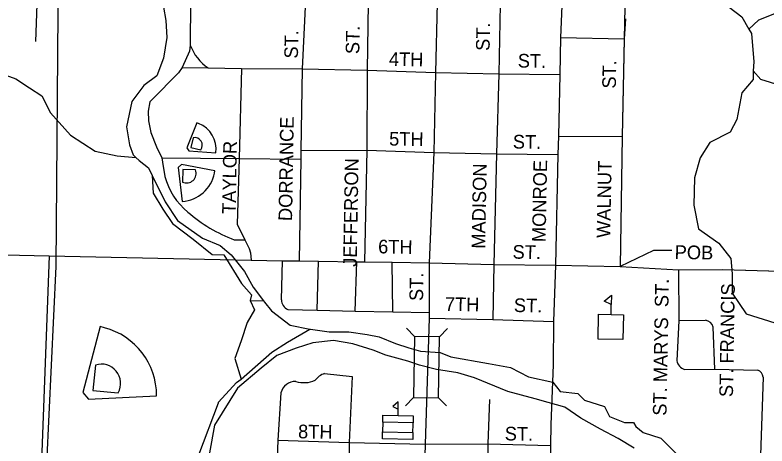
# Model space of a CAD drawing. Extents: x -85.89 to -81.43, y 28.77 to 32.72.
# Drawn here: x -84.45 to -83.717, y 31.08 to 31.5 of the extents above; entities that cross this region are included whole.
import ezdxf

# ---------------------------------------------------------------- set-up
doc = ezdxf.new("R2010")
doc.units = 0
for name, color, linetype in [('PL City Bridges', 7, 'Continuous'), ('PL City City Limits and Fill', 7, 'Continuous'), ('PL City Local Rd Street Names', 7, 'Continuous'), ('PL City Local Roads', 7, 'Continuous'), ('PL City Museum', 7, 'Continuous'), ('PL City Ordinance', 7, 'Continuous'), ('PL City Rivers', 7, 'Continuous'), ('PL City Schools', 7, 'Continuous'), ('PL City Section Lines', 7, 'Continuous'), ('PL City Sports Complex', 7, 'Continuous'), ('PL City Tributaries', 7, 'Continuous')]:
    doc.layers.add(name, color=color, linetype=linetype)

msp = doc.modelspace()

# ---------------------------------------------------------------- linework, layer by layer
at = {"layer": 'PL City Bridges'}
for p, q in [((-84.0685, 31.1946), (-84.06046, 31.18666)), ((-84.02834, 31.19429), (-84.03629, 31.18624)), ((-84.06149, 31.12728), (-84.06943, 31.11923)), ((-84.03732, 31.12687), (-84.02927, 31.11893))]:
    msp.add_line(p, q, dxfattribs=at)
msp.add_lwpolyline([(-84.03732, 31.12687), (-84.03629, 31.18624), (-84.06046, 31.18666), (-84.06149, 31.12728), (-84.03732, 31.12687)], dxfattribs=at)
at = {"layer": 'PL City City Limits and Fill'}
for p, q in [((-83.85806, 31.38138), (-83.86013, 31.2547)), ((-84.42245, 30.99102), (-84.40997, 31.25489))]:
    msp.add_line(p, q, dxfattribs=at)
for points in [[(-84.02556, 31.60344), (-84.00843, 31.64654), (-83.90428, 31.67561), (-83.90804, 31.50841), (-83.85565, 31.50741), (-83.85806, 31.38138)], [(-84.40997, 31.25489), (-84.4076, 31.54399), (-84.29821, 31.54216), (-84.29758, 31.5801), (-84.25657, 31.58626), (-84.26155, 31.59583), (-84.26921, 31.6045), (-84.27754, 31.61849), (-84.27977, 31.63295)], [(-83.86013, 31.2547), (-83.80318, 31.25156), (-83.7605, 31.25185), (-83.42145, 31.24193)]]:
    msp.add_lwpolyline(points, dxfattribs=at)
at = {"layer": 'PL City Local Roads'}
for points in [[(-83.91561, 31.65673), (-83.91594, 31.63301), (-83.91704, 31.50858), (-83.91815, 31.4777), (-83.91903, 31.44174), (-83.92024, 31.38162), (-83.9208, 31.36364), (-83.92311, 31.25597), (-83.92499, 31.20104), (-83.92538, 31.15912)], [(-84.16274, 31.63808), (-84.16605, 31.5994), (-84.16632, 31.57147), (-84.16681, 31.51393), (-84.16995, 31.44716), (-84.17124, 31.36769), (-84.17151, 31.35924), (-84.17297, 31.26011)], [(-84.10067, 31.63688), (-84.10564, 31.5112), (-84.10665, 31.44597), (-84.10698, 31.3681), (-84.10932, 31.25934)], [(-83.9755, 31.63376), (-83.97706, 31.50973), (-83.97844, 31.44229), (-83.98064, 31.36429), (-83.98313, 31.25669), (-83.98413, 31.20323)], [(-84.29509, 31.62806), (-84.28103, 31.59692), (-84.27276, 31.57266), (-84.27285, 31.5429), (-84.27478, 31.53242), (-84.27882, 31.51285), (-84.2791, 31.47022), (-84.27993, 31.46453), (-84.28709, 31.44845), (-84.29049, 31.44321), (-84.31649, 31.41693), (-84.31842, 31.41491), (-84.32008, 31.406), (-84.31998, 31.39654), (-84.3176, 31.38524), (-84.3121, 31.37134), (-84.30685, 31.36061), (-84.30629, 31.35648), (-84.30402, 31.34238)], [(-84.42978, 31.47387), (-84.42843, 31.50989)], [(-84.03855, 31.51129), (-84.04021, 31.44356), (-84.04175, 31.3659), (-84.04616, 31.25845), (-84.04633, 31.21003), (-84.04642, 31.20443), (-84.05008, 31.08171), (-84.05284, 30.99263), (-84.05357, 30.95364), (-84.05658, 30.83244), (-84.05874, 30.75963), (-84.05984, 30.69984), (-84.06183, 30.63961)], [(-83.85491, 31.49604), (-83.8562, 31.47656), (-83.85806, 31.38138), (-83.86013, 31.2547)], [(-83.91815, 31.4777), (-83.8562, 31.47656)], [(-84.28709, 31.44845), (-84.26164, 31.44817), (-84.2293, 31.44753), (-84.16995, 31.44716), (-84.10665, 31.44597), (-84.04021, 31.44356), (-83.97844, 31.44229), (-83.91903, 31.44174)], [(-84.2293, 31.44753), (-84.23132, 31.35997), (-84.23331, 31.29592), (-84.226, 31.28068), (-84.22177, 31.27241), (-84.22039, 31.268), (-84.21966, 31.26084)], [(-83.92024, 31.38162), (-83.85806, 31.38138)], [(-84.17124, 31.36769), (-84.10698, 31.3681), (-84.04175, 31.3659), (-83.98064, 31.36429), (-83.9208, 31.36364)], [(-84.30685, 31.36061), (-84.23132, 31.35997), (-84.17151, 31.35924)], [(-85.83824, 31.29643), (-84.92507, 31.27643), (-84.41665, 31.26518), (-84.21966, 31.26084), (-84.18908, 31.26011), (-84.17297, 31.26011), (-84.15422, 31.25978), (-84.11682, 31.25945), (-84.10932, 31.25934), (-84.08218, 31.25912), (-84.04616, 31.25845), (-83.98313, 31.25669), (-83.92311, 31.25597), (-83.86013, 31.2547), (-83.80318, 31.25156), (-83.7605, 31.25185), (-83.65936, 31.24891), (-83.62782, 31.24792), (-83.60048, 31.24713), (-83.34079, 31.23959), (-83.02993, 31.23297), (-82.92, 31.23082), (-82.05036, 31.20868)], [(-84.23629, 31.28068), (-84.226, 31.28068)], [(-84.41665, 31.26518), (-84.4296, 30.91795), (-84.43079, 30.88566), (-84.43344, 30.82902), (-84.43608, 30.77238), (-84.43687, 30.71283), (-84.43821, 30.60474), (-84.4366, 30.57412)], [(-84.19021, 31.22234), (-84.18908, 31.26011)], [(-84.1553, 31.21214), (-84.15422, 31.25978)], [(-84.11845, 31.21122), (-84.11682, 31.25945)], [(-84.0817, 31.21049), (-84.08218, 31.25912)], [(-83.80318, 31.25156), (-83.803, 31.20231), (-83.80502, 31.1629)], [(-84.18405, 31.21279), (-84.1553, 31.21214), (-84.11845, 31.21122), (-84.0817, 31.21049), (-84.04633, 31.21003)], [(-84.04642, 31.20443), (-83.98413, 31.20323), (-83.92499, 31.20104)], [(-83.803, 31.20231), (-83.777, 31.2024)], [(-83.7679, 31.15463), (-83.76937, 31.1957)], [(-84.14838, 31.15059), (-84.12136, 31.1476)], [(-83.79739, 31.15454), (-83.7679, 31.15463), (-83.72596, 31.15389)], [(-84.12136, 31.1476), (-84.12421, 31.08337), (-84.12606, 30.95495)], [(-83.72086, 31.1471), (-83.72349, 31.06169)], [(-84.1909, 31.13161), (-84.19392, 31.08558), (-84.19855, 30.95627), (-84.20026, 30.83696), (-84.20091, 30.77311), (-84.20301, 30.76515), (-84.20266, 30.70416), (-84.20496, 30.6453), (-84.20643, 30.62166), (-84.20705, 30.51734)], [(-83.98735, 31.12538), (-83.98917, 31.08222), (-83.98867, 30.99097)], [(-83.92763, 31.10099), (-83.92785, 31.08036), (-83.92962, 30.98913)], [(-84.19392, 31.08558), (-84.12421, 31.08337), (-84.05008, 31.08171), (-83.98917, 31.08222), (-83.92785, 31.08036)]]:
    msp.add_lwpolyline(points, dxfattribs=at)
for centre, radius, start, end in [((-84.23763, 31.48511), 0.04406, 199.75519, 236.97978), ((-84.23726, 31.36097), 0.0693, 195.55651, 230.24067), ((-84.18245, 31.42244), 0.15163, 229.1757, 249.20492), ((-84.17994, 31.2222), 0.01027, 179.19503, 246.38673), ((-83.77831, 31.19323), 0.00927, 15.45431, 81.88127), ((-83.79347, 31.16577), 0.0119, 193.98602, 250.74911), ((-84.14227, 31.13298), 0.01865, 109.14022, 143.78112), ((-83.72819, 31.1469), 0.00734, 1.54523, 72.29614), ((-84.1762, 31.12769), 0.01521, 90.1615, 165.06641), ((-84.16822, 31.16847), 0.0268, 252.56748, 294.01784)]:
    msp.add_arc(centre, radius, start, end, dxfattribs=at)
at = {"layer": 'PL City Museum'}
msp.add_line((-84.07656, 31.10981), (-84.07645, 31.11598), dxfattribs=at)
for points in [[(-84.07645, 31.11598), (-84.07633, 31.12283), (-84.08172, 31.1183)], [(-84.06183, 31.10939), (-84.06195, 31.10254), (-84.09158, 31.10305), (-84.09146, 31.1099)], [(-84.06211, 31.09329), (-84.06223, 31.08643), (-84.09187, 31.08694), (-84.09175, 31.0938)]]:
    msp.add_lwpolyline(points, close=True, dxfattribs=at)
msp.add_lwpolyline([(-84.06199, 31.10065), (-84.06195, 31.10254), (-84.09158, 31.10305), (-84.09175, 31.0938), (-84.06211, 31.09329), (-84.06198, 31.10099)], dxfattribs=at)
at = {"layer": 'PL City Ordinance'}
msp.add_lwpolyline([(-83.80973, 31.27027), (-83.82763, 31.27027), (-83.86013, 31.2547)], dxfattribs=at)
at = {"layer": 'PL City Rivers'}
for points in [[(-84.22958, 31.1452), (-84.19953, 31.17133), (-84.1845, 31.18101), (-84.16248, 31.19373)], [(-84.16248, 31.19373), (-84.16194, 31.19372), (-84.14385, 31.19126), (-84.12473, 31.19126), (-84.10685, 31.18841), (-84.09512, 31.18614), (-84.07918, 31.17976), (-84.06609, 31.17555), (-84.0547, 31.17236), (-84.03546, 31.17111), (-84.02521, 31.16689), (-83.98855, 31.16018), (-83.96715, 31.15642), (-83.94939, 31.14731), (-83.9257, 31.14207), (-83.91842, 31.13319), (-83.90145, 31.13103), (-83.89496, 31.12465), (-83.87527, 31.11839), (-83.8706, 31.10871), (-83.85602, 31.10291), (-83.84703, 31.10291), (-83.84487, 31.09904), (-83.83758, 31.093), (-83.82039, 31.08776), (-83.80569, 31.07316)], [(-83.84656, 31.078), (-83.86202, 31.08723), (-83.87911, 31.09648), (-83.89833, 31.10716), (-83.91409, 31.11771), (-83.93037, 31.12226), (-83.9429, 31.12579), (-83.96954, 31.1332), (-84.00199, 31.1464), (-84.01827, 31.15118), (-84.0391, 31.1546), (-84.05584, 31.15881), (-84.067, 31.16268), (-84.0884, 31.16826), (-84.10082, 31.17316), (-84.12063, 31.17942), (-84.13953, 31.18261), (-84.15968, 31.18056), (-84.17607, 31.17509), (-84.19475, 31.16803), (-84.21, 31.15591), (-84.23296, 31.13629), (-84.25567, 31.10011), (-84.26043, 31.07328)], [(-84.27714, 30.69274), (-84.2669, 30.7243), (-84.25899, 30.74624), (-84.25695, 30.77105), (-84.25767, 30.79176), (-84.26423, 30.81808), (-84.26767, 30.83746), (-84.27064, 30.85338), (-84.27143, 30.86995), (-84.27759, 30.88799), (-84.28218, 30.90325), (-84.28395, 30.92604), (-84.2837, 30.94053), (-84.28155, 30.97223), (-84.2792, 31.01496), (-84.27495, 31.04318), (-84.2707, 31.07139), (-84.25152, 31.12212), (-84.25151, 31.12281), (-84.23394, 31.14182), (-84.22958, 31.1452)]]:
    msp.add_lwpolyline(points, dxfattribs=at)
at = {"layer": 'PL City Schools'}
msp.add_line((-83.86899, 31.208), (-83.86882, 31.21789), dxfattribs=at)
for points in [[(-83.86882, 31.21789), (-83.87581, 31.22087), (-83.86866, 31.22684)], [(-83.88158, 31.18404), (-83.88117, 31.20821), (-83.857, 31.2078), (-83.85742, 31.18363)]]:
    msp.add_lwpolyline(points, close=True, dxfattribs=at)
at = {"layer": 'PL City Section Lines'}
msp.add_line((-83.92538, 31.15912), (-83.92763, 31.10099), dxfattribs=at)
at = {"layer": 'PL City Sports Complex'}
for p, q in [((-84.27101, 31.39413), (-84.2726, 31.39477)), ((-84.28063, 31.36725), (-84.2541, 31.36534)), ((-84.29088, 31.35116), (-84.28694, 31.31814)), ((-84.25561, 31.34572), (-84.25521, 31.34782)), ((-84.36279, 31.19514), (-84.36694, 31.19623)), ((-84.37837, 31.12549), (-84.31196, 31.12893))]:
    msp.add_line(p, q, dxfattribs=at)
for points in [[(-84.2726, 31.39477), (-84.28246, 31.37017), (-84.28063, 31.36725)], [(-84.27625, 31.38014), (-84.27852, 31.37049)], [(-84.27852, 31.37049), (-84.26885, 31.36835)], [(-84.25521, 31.34782), (-84.28774, 31.35409), (-84.29088, 31.35116)], [(-84.2864, 31.34934), (-84.28674, 31.33696)], [(-84.27403, 31.34883), (-84.2864, 31.34934)], [(-84.36694, 31.19623), (-84.3838, 31.13215), (-84.37837, 31.12549)], [(-84.37147, 31.15881), (-84.37414, 31.13418)], [(-84.37414, 31.13418), (-84.34948, 31.13184)]]:
    msp.add_lwpolyline(points, dxfattribs=at)
for centre, radius, start, end in [((-84.28115, 31.36881), 0.02727, 352.68582, 68.17262), ((-84.27487, 31.37279), 0.00748, 323.58785, 100.61864), ((-84.28272, 31.3454), 0.00935, 244.5136, 21.54439), ((-84.28909, 31.35217), 0.03409, 273.61157, 349.09838), ((-84.38015, 31.1292), 0.06818, 359.76952, 75.25632), ((-84.36578, 31.141), 0.0187, 330.67155, 107.70234)]:
    msp.add_arc(centre, radius, start, end, dxfattribs=at)
at = {"layer": 'PL City Tributaries'}
for points in [[(-83.83296, 31.65867), (-83.82465, 31.64059), (-83.81148, 31.62312), (-83.80908, 31.60583), (-83.81589, 31.58525), (-83.82422, 31.57021), (-83.82675, 31.54818), (-83.82107, 31.53359), (-83.80619, 31.52161), (-83.77554, 31.51833), (-83.76055, 31.51256), (-83.7414, 31.49775), (-83.7346, 31.48591)], [(-83.66954, 31.63797), (-83.67446, 31.63391), (-83.68579, 31.63272), (-83.70408, 31.63441), (-83.71915, 31.63535), (-83.73262, 31.63489), (-83.74201, 31.62125), (-83.73647, 31.59839), (-83.72308, 31.59403), (-83.70704, 31.58686), (-83.69801, 31.57912), (-83.68958, 31.56793), (-83.68869, 31.55688), (-83.68834, 31.54515), (-83.68706, 31.52581), (-83.6927, 31.51073), (-83.70794, 31.50132), (-83.72529, 31.49472), (-83.7346, 31.48591)], [(-84.30531, 31.50731), (-84.30284, 31.49416), (-84.30205, 31.47759), (-84.30508, 31.45763), (-84.31184, 31.4405), (-84.32439, 31.43105), (-84.33597, 31.41538), (-84.34124, 31.39063), (-84.3383, 31.37334), (-84.3347, 31.36362), (-84.33205, 31.36081)], [(-83.7346, 31.48591), (-83.73198, 31.48172), (-83.72975, 31.45409), (-83.73044, 31.44513)], [(-84.46909, 31.44455), (-84.44928, 31.43732), (-84.43595, 31.42881), (-84.42369, 31.42101), (-84.41536, 31.40431), (-84.39579, 31.38259), (-84.37181, 31.36701), (-84.35034, 31.3625), (-84.33205, 31.36081)], [(-83.73044, 31.44513), (-83.73058, 31.43686), (-83.74157, 31.42393), (-83.74632, 31.3978), (-83.753, 31.38549), (-83.77256, 31.37547), (-83.78198, 31.36045), (-83.78769, 31.34123), (-83.78814, 31.31433), (-83.78368, 31.29149), (-83.76398, 31.27736), (-83.75238, 31.26268), (-83.75102, 31.24748), (-83.7508, 31.22885), (-83.73713, 31.20861), (-83.70926, 31.19986)], [(-83.62247, 31.42606), (-83.64128, 31.42914), (-83.65582, 31.42938), (-83.67846, 31.42839), (-83.69463, 31.42797), (-83.72304, 31.43673), (-83.73044, 31.44513)], [(-84.33205, 31.36081), (-84.32886, 31.358), (-84.31983, 31.35095), (-84.31618, 31.3433)], [(-84.31618, 31.3433), (-84.3154, 31.32603), (-84.30596, 31.3107), (-84.2965, 31.29674), (-84.27629, 31.28122), (-84.25769, 31.26641), (-84.24638, 31.26622), (-84.22907, 31.23833), (-84.21956, 31.22713), (-84.22073, 31.22163)], [(-84.31618, 31.3433), (-84.30369, 31.31756), (-84.29161, 31.29941), (-84.26711, 31.28244), (-84.24999, 31.27525), (-84.23937, 31.2661), (-84.22618, 31.25001), (-84.21782, 31.23469), (-84.20781, 31.22141)], [(-84.22073, 31.22163), (-84.21658, 31.21259), (-84.22379, 31.20029), (-84.22948, 31.18245), (-84.2357, 31.16531), (-84.22958, 31.1452)], [(-84.22073, 31.22163), (-84.20781, 31.22141)], [(-84.20781, 31.22141), (-84.20675, 31.22001), (-84.19989, 31.21162), (-84.18181, 31.19751), (-84.16248, 31.19373)]]:
    msp.add_lwpolyline(points, dxfattribs=at)

# ---------------------------------------------------------------- texts
at = {"layer": 'PL City Local Rd Street Names'}
for s, rotation, p in [('ST.', 89.04546, (-84.1144, 31.46145)), ('ST.', 89.02858, (-83.98739, 31.4646)), ('ST.', 89.04264, (-84.17422, 31.45713)), ('4TH', 359.061, (-84.08561, 31.45015)), ('ST.', 359.06188, (-83.95999, 31.44853)), ('ST.', 89.02858, (-83.8643, 31.42791)), ('DORRANCE', 89.02362, (-84.1799, 31.2989)), ('5TH', 359.0521, (-84.08536, 31.3725)), ('ST.', 359.05289, (-83.96481, 31.36969)), ('TAYLOR', 89.02137, (-84.23482, 31.30584)), ('JEFFERSON', 89.01986, (-84.11689, 31.25435)), ('MONROE', 88.84751, (-83.93282, 31.27837)), ('WALNUT', 88.84795, (-83.86984, 31.28242)), ('MADISON', 88.92265, (-83.99171, 31.27194)), ('6TH', 359.03796, (-84.0961, 31.26759)), ('ST.', 359.03943, (-83.96507, 31.26241)), ('ST.', 89.01559, (-84.05226, 31.22105)), ('ST. MARYS  ST.', 89.00243, (-83.81493, 31.10938)), ('ST. FRANCIS', 89.00243, (-83.7502, 31.12754)), ('7TH', 359.03149, (-84.03102, 31.21157)), ('ST.', 359.03194, (-83.9638, 31.21045)), ('8TH', 359.01098, (-84.17415, 31.08754)), ('ST.', 359.0134, (-83.97268, 31.08547))]:
    msp.add_text(s, height=0.0133, rotation=rotation, dxfattribs=at).set_placement(p)
at = {"layer": 'PL City Ordinance'}
msp.add_text('POB', height=0.013322, rotation=359.04033, dxfattribs=at).set_placement((-83.80707, 31.26214))

doc.saveas('drawing.dxf')
